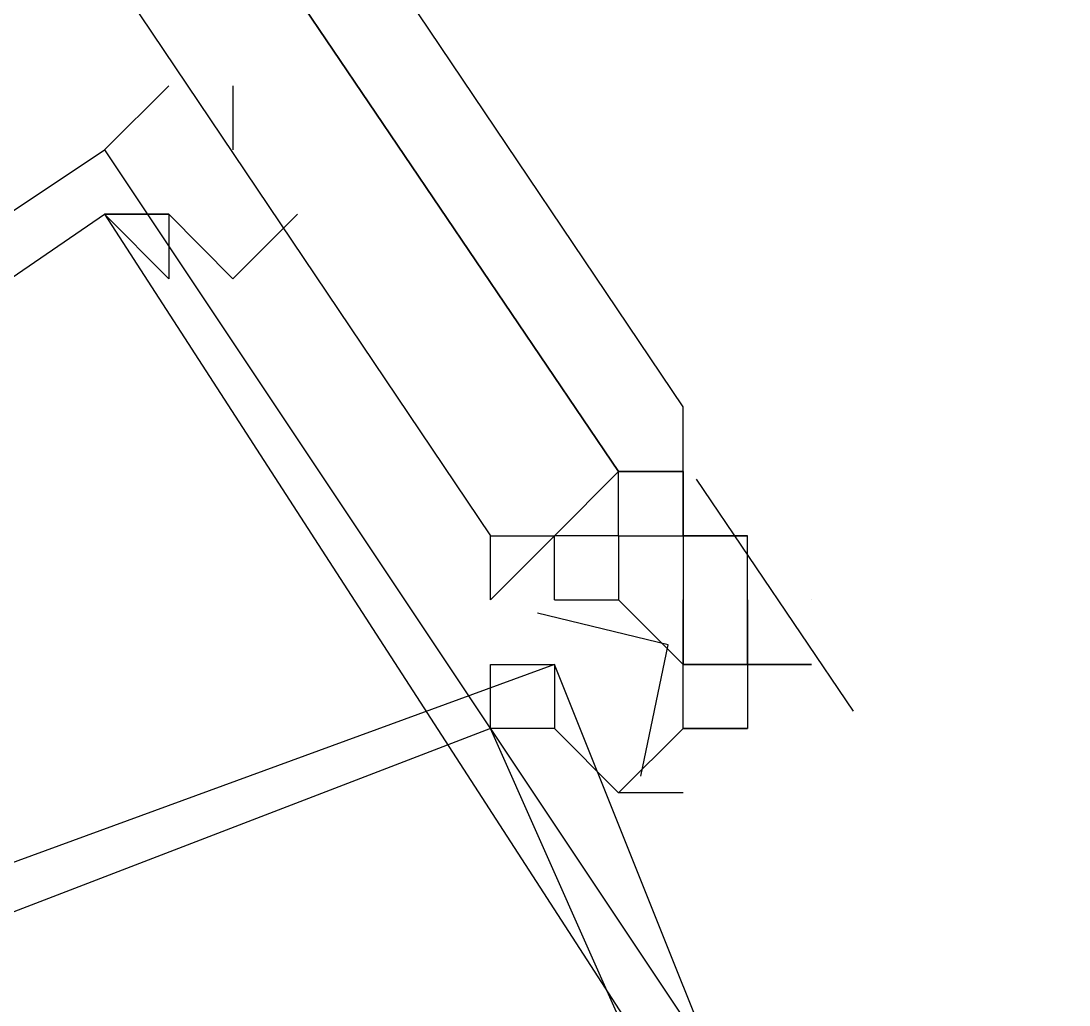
# Model space of a CAD drawing. Header units: feet. Extents: x -84 to 198, y -22 to 181.
# Drawn here: x 121.9293 to 122.1467, y 53.2538 to 53.4578 of the extents above; entities that cross this region are included whole.
import ezdxf

# ---------------------------------------------------------------- set-up
doc = ezdxf.new("R2010")
doc.units = ezdxf.units.FT
doc.layers.add('A-LINEA', color=7, linetype='CONTINUOUS')

msp = doc.modelspace()

# ---------------------------------------------------------------- linework, layer by layer
at = {"layer": 'A-LINEA'}
for p, q in [((122.0533, 53.3644), (122.0533, 53.3644)), ((122.0533, 53.3644), (122.0533, 53.3644)), ((122.0533, 53.3644), (122.0533, 53.3644)), ((122.0533, 53.3644), (122.0533, 53.3644)), ((122.0533, 53.3644), (122.0533, 53.3644)), ((122.0533, 53.3644), (122.0533, 53.3644)), ((122.0667, 53.3644), (122.0533, 53.3644)), ((122.0667, 53.3644), (122.0533, 53.3644)), ((122.0533, 53.3644), (122.0533, 53.3644)), ((122.0667, 53.3644), (122.0533, 53.3644)), ((122.0533, 53.3644), (122.0533, 53.3644)), ((122.0533, 53.3644), (122.0533, 53.3644)), ((122.0533, 53.3644), (122.0533, 53.3644)), ((122.0533, 53.3644), (122.0533, 53.3644)), ((122.0533, 53.3644), (122.0533, 53.3644)), ((122.0533, 53.3644), (122.0533, 53.3644)), ((122.0667, 53.3644), (122.0533, 53.3644)), ((122.0667, 53.3644), (122.0533, 53.3644)), ((122.0533, 53.3644), (122.0533, 53.3644)), ((122.0667, 53.3644), (122.0533, 53.3644)), ((122.0667, 53.3644), (122.0667, 53.3644)), ((122.0667, 53.3511), (122.0667, 53.3644)), ((122.0667, 53.3644), (122.0667, 53.3644)), ((122.0667, 53.3644), (122.0667, 53.3644)), ((122.0667, 53.3644), (122.0667, 53.3644)), ((122.0667, 53.3644), (122.0667, 53.3644)), ((122.0667, 53.3511), (122.0667, 53.3644)), ((122.0667, 53.3644), (122.0667, 53.3644)), ((122.0667, 53.3644), (122.0667, 53.3644)), ((122.0667, 53.3644), (122.0667, 53.3644)), ((122.0667, 53.3644), (122.0667, 53.3644)), ((122.0667, 53.3644), (122.0667, 53.3644)), ((122.0667, 53.3644), (122.0667, 53.3644)), ((122.0667, 53.3644), (122.0667, 53.3644)), ((122.0667, 53.3644), (122.0667, 53.3644)), ((122.0667, 53.3644), (122.0667, 53.3644)), ((122.0667, 53.3511), (122.0667, 53.3644)), ((122.0667, 53.3644), (122.0667, 53.3511)), ((122.0667, 53.3644), (122.0667, 53.3644)), ((122.0667, 53.3644), (122.0667, 53.3644)), ((122.0667, 53.3511), (122.0667, 53.3644)), ((122.0667, 53.3644), (122.0667, 53.3644)), ((122.0667, 53.3644), (122.0667, 53.3644)), ((122.0667, 53.3644), (122.0667, 53.3644)), ((122.0667, 53.3644), (122.0667, 53.3644)), ((122.0667, 53.3511), (122.0667, 53.3644)), ((122.0667, 53.3644), (122.0667, 53.3644)), ((122.0667, 53.3644), (122.0667, 53.3644)), ((122.0667, 53.3644), (122.0667, 53.3644)), ((122.0667, 53.3644), (122.0667, 53.3644)), ((122.0667, 53.3644), (122.0667, 53.3644)), ((122.0667, 53.3644), (122.0667, 53.3644)), ((122.0667, 53.3644), (122.0667, 53.3644)), ((122.0667, 53.3644), (122.0667, 53.3644)), ((122.0667, 53.3644), (122.0667, 53.3644)), ((122.0667, 53.3511), (122.0667, 53.3644)), ((122.0667, 53.3644), (122.0667, 53.3511)), ((122.0667, 53.3644), (122.0667, 53.3644)), ((122.0694, 53.3628), (122.1019, 53.3147)), ((122.0694, 53.3628), (122.1019, 53.3147)), ((122.0267, 53.3378), (122.0267, 53.3511)), ((122.0267, 53.3378), (122.0267, 53.3511)), ((122.04, 53.3511), (122.0267, 53.3378)), ((122.0267, 53.3378), (122.0267, 53.3511)), ((122.0267, 53.3378), (122.0267, 53.3511)), ((122.04, 53.3511), (122.0267, 53.3378)), ((122.04, 53.3511), (122.04, 53.3511)), ((122.04, 53.3511), (122.04, 53.3511)), ((122.04, 53.3511), (122.04, 53.3511)), ((122.04, 53.3511), (122.04, 53.3511)), ((122.04, 53.3511), (122.04, 53.3511)), ((122.04, 53.3511), (122.04, 53.3511)), ((122.0533, 53.3511), (122.04, 53.3511)), ((122.04, 53.3511), (122.04, 53.3511)), ((122.0533, 53.3511), (122.04, 53.3511)), ((122.04, 53.3511), (122.04, 53.3511)), ((122.04, 53.3378), (122.04, 53.3511)), ((122.04, 53.3511), (122.04, 53.3511)), ((122.04, 53.3511), (122.04, 53.3511)), ((122.04, 53.3511), (122.04, 53.3511)), ((122.04, 53.3511), (122.04, 53.3511)), ((122.04, 53.3511), (122.04, 53.3511)), ((122.04, 53.3511), (122.04, 53.3511)), ((122.04, 53.3511), (122.04, 53.3511)), ((122.04, 53.3511), (122.04, 53.3511)), ((122.0533, 53.3511), (122.04, 53.3511)), ((122.04, 53.3511), (122.04, 53.3511)), ((122.0533, 53.3511), (122.04, 53.3511)), ((122.04, 53.3511), (122.04, 53.3511)), ((122.04, 53.3378), (122.04, 53.3511)), ((122.04, 53.3511), (122.04, 53.3511)), ((122.04, 53.3511), (122.04, 53.3511)), ((122.0533, 53.3511), (122.0533, 53.3511)), ((122.0533, 53.3511), (122.0667, 53.3511)), ((122.0533, 53.3511), (122.0533, 53.3511)), ((122.0533, 53.3511), (122.0533, 53.3511)), ((122.0533, 53.3511), (122.0533, 53.3511)), ((122.0533, 53.3511), (122.0533, 53.3511)), ((122.0533, 53.3511), (122.0533, 53.3511)), ((122.0533, 53.3511), (122.0533, 53.3511)), ((122.0533, 53.3511), (122.0533, 53.3511)), ((122.0533, 53.3511), (122.0533, 53.3511)), ((122.0533, 53.3511), (122.0533, 53.3511)), ((122.0533, 53.3511), (122.0533, 53.3511)), ((122.0533, 53.3511), (122.0533, 53.3511)), ((122.0533, 53.3511), (122.0533, 53.3511)), ((122.0533, 53.3511), (122.0533, 53.3511)), ((122.0533, 53.3511), (122.0533, 53.3511)), ((122.0533, 53.3511), (122.0533, 53.3511)), ((122.0533, 53.3511), (122.0533, 53.3378)), ((122.0533, 53.3511), (122.0533, 53.3511)), ((122.0533, 53.3511), (122.0533, 53.3511)), ((122.0533, 53.3511), (122.0533, 53.3511)), ((122.0533, 53.3511), (122.0533, 53.3511)), ((122.0533, 53.3511), (122.0533, 53.3511)), ((122.0533, 53.3511), (122.0533, 53.3511)), ((122.0533, 53.3511), (122.0533, 53.3511)), ((122.0533, 53.3511), (122.0533, 53.3511)), ((122.0533, 53.3511), (122.0533, 53.3511)), ((122.0533, 53.3511), (122.0533, 53.3511)), ((122.0533, 53.3511), (122.0667, 53.3511)), ((122.0533, 53.3511), (122.0533, 53.3511)), ((122.0533, 53.3511), (122.0533, 53.3511)), ((122.0533, 53.3511), (122.0533, 53.3511)), ((122.0533, 53.3511), (122.0533, 53.3511)), ((122.0533, 53.3511), (122.0533, 53.3511)), ((122.0533, 53.3511), (122.0533, 53.3511)), ((122.0533, 53.3511), (122.0533, 53.3511)), ((122.0533, 53.3511), (122.0533, 53.3511)), ((122.0533, 53.3511), (122.0533, 53.3511)), ((122.0533, 53.3511), (122.0533, 53.3511)), ((122.0533, 53.3511), (122.0533, 53.3511)), ((122.0533, 53.3511), (122.0533, 53.3511)), ((122.0533, 53.3511), (122.0533, 53.3511)), ((122.0533, 53.3511), (122.0533, 53.3511)), ((122.0533, 53.3511), (122.0533, 53.3511)), ((122.0533, 53.3511), (122.0533, 53.3378)), ((122.0533, 53.3511), (122.0533, 53.3511)), ((122.0533, 53.3511), (122.0533, 53.3511)), ((122.0533, 53.3511), (122.0533, 53.3511)), ((122.0533, 53.3511), (122.0533, 53.3511)), ((122.0533, 53.3511), (122.0533, 53.3511)), ((122.0533, 53.3511), (122.0533, 53.3511)), ((122.0533, 53.3511), (122.0533, 53.3511)), ((122.0533, 53.3511), (122.0533, 53.3511)), ((122.0533, 53.3511), (122.0533, 53.3511)), ((122.0667, 53.3511), (122.0667, 53.3511)), ((122.0667, 53.3511), (122.0667, 53.3511)), ((122.0667, 53.3511), (122.0667, 53.3511)), ((122.0667, 53.3511), (122.0667, 53.3511)), ((122.0667, 53.3511), (122.08, 53.3511)), ((122.0667, 53.3511), (122.0667, 53.3511)), ((122.0667, 53.3511), (122.0667, 53.3511)), ((122.0667, 53.3511), (122.0667, 53.3511)), ((122.0667, 53.3511), (122.0667, 53.3511)), ((122.0667, 53.3511), (122.0667, 53.3511)), ((122.0667, 53.3511), (122.0667, 53.3511)), ((122.0667, 53.3511), (122.0667, 53.3511)), ((122.0667, 53.3511), (122.0667, 53.3511)), ((122.0667, 53.3511), (122.0667, 53.3511)), ((122.0667, 53.3511), (122.0667, 53.3511)), ((122.0667, 53.3511), (122.0667, 53.3511)), ((122.0667, 53.3511), (122.0667, 53.3511)), ((122.0667, 53.3511), (122.0667, 53.3511)), ((122.0667, 53.3511), (122.0667, 53.3511)), ((122.0667, 53.3511), (122.0667, 53.3511)), ((122.0667, 53.3511), (122.0667, 53.3511)), ((122.0667, 53.3511), (122.0667, 53.3511)), ((122.0667, 53.3511), (122.0667, 53.3511)), ((122.0667, 53.3511), (122.0667, 53.3511)), ((122.0667, 53.3511), (122.0667, 53.3511)), ((122.0667, 53.3511), (122.0667, 53.3511)), ((122.0667, 53.3511), (122.0667, 53.3511)), ((122.08, 53.3511), (122.0667, 53.3511)), ((122.0667, 53.3511), (122.0667, 53.3511)), ((122.0667, 53.3511), (122.0667, 53.3511)), ((122.0667, 53.3511), (122.0667, 53.3511)), ((122.0667, 53.3511), (122.08, 53.3511)), ((122.0667, 53.3511), (122.0667, 53.3511)), ((122.0667, 53.3511), (122.08, 53.3511)), ((122.0667, 53.3511), (122.0667, 53.3511)), ((122.0667, 53.3511), (122.0667, 53.3378)), ((122.0667, 53.3511), (122.0667, 53.3511)), ((122.0667, 53.3511), (122.0667, 53.3511)), ((122.0667, 53.3511), (122.0667, 53.3511)), ((122.0667, 53.3511), (122.0667, 53.3511)), ((122.0667, 53.3511), (122.08, 53.3511)), ((122.0667, 53.3511), (122.0667, 53.3511)), ((122.0667, 53.3511), (122.0667, 53.3511)), ((122.0667, 53.3511), (122.0667, 53.3511)), ((122.0667, 53.3511), (122.0667, 53.3511)), ((122.0667, 53.3511), (122.0667, 53.3511)), ((122.0667, 53.3511), (122.0667, 53.3511)), ((122.0667, 53.3511), (122.0667, 53.3511)), ((122.0667, 53.3511), (122.0667, 53.3511)), ((122.0667, 53.3511), (122.0667, 53.3511)), ((122.0667, 53.3511), (122.0667, 53.3511)), ((122.0667, 53.3511), (122.0667, 53.3511)), ((122.0667, 53.3511), (122.0667, 53.3511)), ((122.0667, 53.3511), (122.0667, 53.3511)), ((122.0667, 53.3511), (122.0667, 53.3511)), ((122.0667, 53.3511), (122.0667, 53.3511)), ((122.0667, 53.3511), (122.0667, 53.3511)), ((122.0667, 53.3511), (122.0667, 53.3511)), ((122.0667, 53.3511), (122.0667, 53.3511)), ((122.0667, 53.3511), (122.0667, 53.3511)), ((122.0667, 53.3511), (122.0667, 53.3511)), ((122.0667, 53.3511), (122.0667, 53.3511)), ((122.0667, 53.3511), (122.0667, 53.3511)), ((122.08, 53.3511), (122.0667, 53.3511)), ((122.0667, 53.3511), (122.0667, 53.3511)), ((122.0667, 53.3511), (122.0667, 53.3511)), ((122.0667, 53.3511), (122.0667, 53.3511)), ((122.0667, 53.3511), (122.08, 53.3511)), ((122.0667, 53.3511), (122.0667, 53.3511)), ((122.0667, 53.3511), (122.08, 53.3511)), ((122.0667, 53.3511), (122.0667, 53.3511)), ((122.0667, 53.3511), (122.0667, 53.3378)), ((122.08, 53.3511), (122.08, 53.3511)), ((122.08, 53.3511), (122.08, 53.3511)), ((122.08, 53.3511), (122.08, 53.3511)), ((122.08, 53.3511), (122.08, 53.3511)), ((122.08, 53.3511), (122.08, 53.3511)), ((122.08, 53.3511), (122.08, 53.3511)), ((122.08, 53.3511), (122.08, 53.3511)), ((122.08, 53.3511), (122.08, 53.3511)), ((122.08, 53.3511), (122.08, 53.3511)), ((122.08, 53.3511), (122.08, 53.3511)), ((122.08, 53.3511), (122.08, 53.3511)), ((122.08, 53.3511), (122.08, 53.3511)), ((122.08, 53.3511), (122.08, 53.3511)), ((122.08, 53.3511), (122.08, 53.3511)), ((122.08, 53.3511), (122.08, 53.3511)), ((122.08, 53.3511), (122.08, 53.3511)), ((122.08, 53.3511), (122.08, 53.3511)), ((122.08, 53.3511), (122.08, 53.3511)), ((122.08, 53.3511), (122.08, 53.3511)), ((122.08, 53.3511), (122.08, 53.3511)), ((122.0267, 53.3378), (122.0267, 53.3378)), ((122.0267, 53.3378), (122.0267, 53.3378)), ((122.0533, 53.3378), (122.0533, 53.3378)), ((122.0533, 53.3378), (122.0533, 53.3378)), ((122.0533, 53.3378), (122.0533, 53.3378)), ((122.0533, 53.3378), (122.0533, 53.3378)), ((122.0533, 53.3378), (122.0533, 53.3378)), ((122.0533, 53.3378), (122.0533, 53.3378)), ((122.0533, 53.3378), (122.0533, 53.3378)), ((122.0533, 53.3378), (122.0533, 53.3378)), ((122.0667, 53.3378), (122.0667, 53.3378)), ((122.0667, 53.3378), (122.0667, 53.3378)), ((122.0667, 53.3378), (122.0667, 53.3378)), ((122.0667, 53.3378), (122.0667, 53.3378)), ((122.0667, 53.3378), (122.0667, 53.3378)), ((122.0667, 53.3378), (122.0667, 53.3378)), ((122.0667, 53.3378), (122.0667, 53.3378)), ((122.0667, 53.3378), (122.0667, 53.3378)), ((122.0667, 53.3378), (122.0667, 53.3378)), ((122.0667, 53.3378), (122.0667, 53.3378)), ((122.0667, 53.3378), (122.0667, 53.3378)), ((122.0667, 53.3378), (122.0667, 53.3378)), ((122.0667, 53.3378), (122.0667, 53.3378)), ((122.0667, 53.3378), (122.0667, 53.3378)), ((122.0667, 53.3244), (122.0667, 53.3378)), ((122.0667, 53.3244), (122.0667, 53.3378)), ((122.0667, 53.3244), (122.0667, 53.3378)), ((122.0667, 53.3244), (122.0667, 53.3378)), ((122.0667, 53.3378), (122.0667, 53.3378)), ((122.0667, 53.3378), (122.0667, 53.3378)), ((122.0667, 53.3378), (122.0667, 53.3244)), ((122.0667, 53.3378), (122.0667, 53.3378)), ((122.0667, 53.3378), (122.0667, 53.3378)), ((122.0667, 53.3378), (122.0667, 53.3378)), ((122.0667, 53.3378), (122.0667, 53.3378)), ((122.0667, 53.3378), (122.0667, 53.3378)), ((122.0667, 53.3378), (122.0667, 53.3378)), ((122.0667, 53.3378), (122.0667, 53.3378)), ((122.0667, 53.3378), (122.0667, 53.3378)), ((122.0667, 53.3378), (122.0667, 53.3378)), ((122.0667, 53.3378), (122.0667, 53.3378)), ((122.0667, 53.3378), (122.0667, 53.3378)), ((122.0667, 53.3378), (122.0667, 53.3378)), ((122.0667, 53.3378), (122.0667, 53.3378)), ((122.0667, 53.3378), (122.0667, 53.3378)), ((122.0667, 53.3378), (122.0667, 53.3378)), ((122.0667, 53.3378), (122.0667, 53.3378)), ((122.0667, 53.3378), (122.0667, 53.3378)), ((122.0667, 53.3378), (122.0667, 53.3378)), ((122.0667, 53.3378), (122.0667, 53.3378)), ((122.0667, 53.3378), (122.0667, 53.3378)), ((122.0667, 53.3378), (122.0667, 53.3378)), ((122.0667, 53.3378), (122.0667, 53.3378)), ((122.0667, 53.3378), (122.0667, 53.3378)), ((122.0667, 53.3378), (122.0667, 53.3378)), ((122.0667, 53.3378), (122.0667, 53.3378)), ((122.0667, 53.3378), (122.0667, 53.3378)), ((122.0667, 53.3378), (122.0667, 53.3378)), ((122.0667, 53.3378), (122.0667, 53.3378)), ((122.0667, 53.3244), (122.0667, 53.3378)), ((122.0667, 53.3244), (122.0667, 53.3378)), ((122.0667, 53.3244), (122.0667, 53.3378)), ((122.0667, 53.3244), (122.0667, 53.3378)), ((122.0667, 53.3378), (122.0667, 53.3378)), ((122.0667, 53.3378), (122.0667, 53.3378)), ((122.0667, 53.3378), (122.0667, 53.3244)), ((122.0667, 53.3378), (122.0667, 53.3378)), ((122.0667, 53.3378), (122.0667, 53.3378)), ((122.0667, 53.3378), (122.0667, 53.3378)), ((122.0667, 53.3378), (122.0667, 53.3378)), ((122.0667, 53.3378), (122.0667, 53.3378)), ((122.0667, 53.3378), (122.0667, 53.3378)), ((122.0667, 53.3378), (122.0667, 53.3378)), ((122.0667, 53.3378), (122.0667, 53.3378)), ((122.0667, 53.3378), (122.0667, 53.3378)), ((122.0667, 53.3378), (122.0667, 53.3378)), ((122.0667, 53.3378), (122.0667, 53.3378)), ((122.0667, 53.3378), (122.0667, 53.3378)), ((122.0667, 53.3378), (122.0667, 53.3378)), ((122.0667, 53.3378), (122.0667, 53.3378)), ((122.08, 53.3378), (122.08, 53.3378)), ((122.08, 53.3378), (122.08, 53.3378)), ((122.08, 53.3378), (122.08, 53.3378)), ((122.08, 53.3378), (122.08, 53.3378)), ((122.08, 53.3378), (122.08, 53.3378)), ((122.08, 53.3378), (122.08, 53.3378)), ((122.08, 53.3378), (122.08, 53.3378)), ((122.08, 53.3378), (122.08, 53.3378)), ((122.08, 53.3378), (122.08, 53.3378)), ((122.08, 53.3378), (122.08, 53.3378)), ((122.08, 53.3378), (122.08, 53.3378)), ((122.08, 53.3378), (122.08, 53.3378)), ((122.08, 53.3378), (122.08, 53.3378)), ((122.08, 53.3244), (122.08, 53.3378)), ((122.08, 53.3244), (122.08, 53.3378)), ((122.08, 53.3378), (122.08, 53.3378)), ((122.08, 53.3244), (122.08, 53.3378)), ((122.08, 53.3378), (122.08, 53.3378)), ((122.08, 53.3378), (122.08, 53.3378)), ((122.08, 53.3378), (122.08, 53.3244)), ((122.08, 53.3378), (122.08, 53.3378)), ((122.08, 53.3378), (122.08, 53.3378)), ((122.08, 53.3378), (122.08, 53.3378)), ((122.08, 53.3378), (122.08, 53.3378)), ((122.08, 53.3378), (122.08, 53.3378)), ((122.08, 53.3378), (122.08, 53.3378)), ((122.08, 53.3378), (122.08, 53.3378)), ((122.08, 53.3378), (122.08, 53.3378)), ((122.08, 53.3378), (122.08, 53.3378)), ((122.08, 53.3378), (122.08, 53.3378)), ((122.08, 53.3378), (122.08, 53.3378)), ((122.08, 53.3378), (122.08, 53.3378)), ((122.08, 53.3378), (122.08, 53.3378)), ((122.08, 53.3378), (122.08, 53.3378)), ((122.08, 53.3378), (122.08, 53.3378)), ((122.08, 53.3378), (122.08, 53.3378)), ((122.08, 53.3378), (122.08, 53.3378)), ((122.08, 53.3378), (122.08, 53.3378)), ((122.08, 53.3244), (122.08, 53.3378)), ((122.08, 53.3244), (122.08, 53.3378)), ((122.08, 53.3378), (122.08, 53.3378)), ((122.08, 53.3244), (122.08, 53.3378)), ((122.08, 53.3378), (122.08, 53.3378)), ((122.08, 53.3378), (122.08, 53.3378)), ((122.08, 53.3378), (122.08, 53.3244)), ((122.08, 53.3378), (122.08, 53.3378)), ((122.08, 53.3378), (122.08, 53.3378)), ((122.08, 53.3378), (122.08, 53.3378)), ((122.08, 53.3378), (122.08, 53.3378)), ((122.08, 53.3378), (122.08, 53.3378)), ((122.0933, 53.3378), (122.0933, 53.3378)), ((122.0933, 53.3378), (122.0933, 53.3378)), ((122.0933, 53.3378), (122.0933, 53.3378)), ((122.0933, 53.3378), (122.0933, 53.3378)), ((122.0933, 53.3378), (122.0933, 53.3378)), ((122.0933, 53.3378), (122.0933, 53.3378)), ((122.0933, 53.3378), (122.0933, 53.3378)), ((122.0933, 53.3378), (122.0933, 53.3378)), ((122.0933, 53.3378), (122.0933, 53.3378)), ((122.0933, 53.3378), (122.0933, 53.3378)), ((122.0933, 53.3378), (122.0933, 53.3378)), ((122.0933, 53.3378), (122.0933, 53.3378)), ((122.0667, 53.3244), (122.08, 53.3244)), ((122.0667, 53.3244), (122.0667, 53.3244)), ((122.0667, 53.3244), (122.0667, 53.3244)), ((122.0667, 53.3244), (122.0667, 53.3244)), ((122.0667, 53.3244), (122.0667, 53.3244)), ((122.0667, 53.3244), (122.0667, 53.3244)), ((122.08, 53.3244), (122.0667, 53.3244)), ((122.0667, 53.3244), (122.0667, 53.3244)), ((122.0667, 53.3244), (122.0667, 53.3244)), ((122.0667, 53.3244), (122.0667, 53.3244)), ((122.0667, 53.3244), (122.0667, 53.3244)), ((122.0667, 53.3244), (122.0667, 53.3244)), ((122.0667, 53.3244), (122.0667, 53.3244)), ((122.0667, 53.3244), (122.08, 53.3244)), ((122.0667, 53.3244), (122.0667, 53.3244)), ((122.0667, 53.3244), (122.0667, 53.3244)), ((122.0667, 53.3244), (122.0667, 53.3244)), ((122.0667, 53.3244), (122.0667, 53.3244)), ((122.0667, 53.3244), (122.0667, 53.3244)), ((122.08, 53.3244), (122.0667, 53.3244)), ((122.0667, 53.3244), (122.0667, 53.3244)), ((122.0667, 53.3244), (122.0667, 53.3244)), ((122.0667, 53.3244), (122.0667, 53.3244)), ((122.0667, 53.3244), (122.0667, 53.3244)), ((122.0667, 53.3244), (122.0667, 53.3244)), ((122.0667, 53.3244), (122.0667, 53.3244)), ((122.08, 53.3244), (122.08, 53.3244)), ((122.08, 53.3244), (122.08, 53.3244)), ((122.08, 53.3244), (122.08, 53.3244)), ((122.08, 53.3244), (122.08, 53.3244)), ((122.08, 53.3244), (122.08, 53.3244)), ((122.08, 53.3244), (122.08, 53.3244)), ((122.08, 53.3244), (122.08, 53.3244)), ((122.08, 53.3244), (122.08, 53.3244)), ((122.08, 53.3244), (122.08, 53.3244)), ((122.08, 53.3244), (122.08, 53.3244)), ((122.08, 53.3244), (122.08, 53.3244)), ((122.08, 53.3244), (122.08, 53.3244)), ((122.08, 53.3244), (122.08, 53.3244)), ((122.08, 53.3244), (122.08, 53.3244)), ((122.08, 53.3244), (122.08, 53.3244)), ((122.08, 53.3244), (122.08, 53.3244)), ((122.08, 53.3244), (122.08, 53.3244)), ((122.08, 53.3244), (122.08, 53.3244)), ((122.08, 53.3244), (122.08, 53.3244)), ((122.08, 53.3244), (122.08, 53.3244)), ((122.08, 53.3244), (122.08, 53.3244)), ((122.08, 53.3244), (122.08, 53.3244)), ((122.08, 53.3244), (122.08, 53.3244)), ((122.08, 53.3244), (122.08, 53.3244)), ((122.08, 53.3244), (122.08, 53.3244)), ((122.08, 53.3244), (122.08, 53.3244)), ((122.08, 53.3244), (122.08, 53.3244)), ((122.08, 53.3244), (122.08, 53.3244)), ((122.08, 53.3244), (122.08, 53.3244)), ((122.08, 53.3244), (122.08, 53.3244)), ((122.0933, 53.3244), (122.0933, 53.3244)), ((122.0933, 53.3244), (122.0933, 53.3244)), ((122.0933, 53.3244), (122.0933, 53.3244)), ((122.0933, 53.3244), (122.0933, 53.3244)), ((122.0933, 53.3244), (122.0933, 53.3244)), ((122.0933, 53.3244), (122.0933, 53.3244)), ((122.0933, 53.3244), (122.0933, 53.3244)), ((122.0933, 53.3244), (122.0933, 53.3244)), ((122.0933, 53.3244), (122.0933, 53.3244)), ((122.0933, 53.3244), (122.0933, 53.3244)), ((122.0933, 53.3244), (122.0933, 53.3244)), ((122.0933, 53.3244), (122.0933, 53.3244)), ((122.0933, 53.3244), (122.0933, 53.3244)), ((122.0933, 53.3244), (122.0933, 53.3244)), ((122.0933, 53.3244), (122.0933, 53.3244)), ((122.0933, 53.3244), (122.0933, 53.3244)), ((122.0933, 53.3244), (122.0933, 53.3244)), ((122.0933, 53.3244), (122.0933, 53.3244)), ((122.0667, 53.3111), (122.0667, 53.3111)), ((122.0667, 53.3111), (122.0667, 53.3111)), ((122.0667, 53.3111), (122.0667, 53.3111)), ((122.0667, 53.3111), (122.0667, 53.3111)), ((122.0667, 53.3111), (122.0667, 53.3111)), ((122.0667, 53.3111), (122.0667, 53.3111)), ((122.08, 53.3111), (122.0667, 53.3111)), ((122.0667, 53.3111), (122.0667, 53.3111)), ((122.0667, 53.3111), (122.0667, 53.3111)), ((122.0667, 53.3111), (122.0667, 53.3111)), ((122.0667, 53.3111), (122.0667, 53.3111)), ((122.0667, 53.3111), (122.0667, 53.3111)), ((122.0667, 53.3111), (122.0667, 53.3111)), ((122.0667, 53.3111), (122.0667, 53.3111)), ((122.0667, 53.3111), (122.0667, 53.3111)), ((122.08, 53.3111), (122.0667, 53.3111)), ((122.0667, 53.3111), (122.0667, 53.3111)), ((122.0667, 53.3111), (122.0667, 53.3111)), ((122.08, 53.3111), (122.0667, 53.3111)), ((122.08, 53.3111), (122.0667, 53.3111)), ((122.0667, 53.3111), (122.0667, 53.3111)), ((122.0667, 53.3111), (122.0667, 53.3111)), ((122.0667, 53.3111), (122.0667, 53.3111)), ((122.0667, 53.3111), (122.0667, 53.3111)), ((122.0667, 53.3111), (122.0667, 53.3111)), ((122.0667, 53.3111), (122.0667, 53.3111)), ((122.08, 53.3111), (122.0667, 53.3111)), ((122.0667, 53.3111), (122.0667, 53.3111)), ((122.0667, 53.3111), (122.0667, 53.3111)), ((122.0667, 53.3111), (122.0667, 53.3111)), ((122.0667, 53.3111), (122.0667, 53.3111)), ((122.0667, 53.3111), (122.0667, 53.3111)), ((122.0667, 53.3111), (122.0667, 53.3111)), ((122.0667, 53.3111), (122.0667, 53.3111)), ((122.0667, 53.3111), (122.0667, 53.3111)), ((122.08, 53.3111), (122.0667, 53.3111)), ((122.0667, 53.3111), (122.0667, 53.3111)), ((122.0667, 53.3111), (122.0667, 53.3111)), ((122.08, 53.3111), (122.0667, 53.3111)), ((122.08, 53.3111), (122.0667, 53.3111)), ((122.08, 53.3111), (122.08, 53.3111)), ((122.08, 53.3111), (122.08, 53.3111)), ((122.08, 53.3111), (122.08, 53.3111)), ((122.08, 53.3111), (122.08, 53.3111)), ((122.08, 53.3111), (122.08, 53.3111)), ((122.08, 53.3111), (122.08, 53.3111)), ((122.08, 53.3111), (122.08, 53.3111)), ((122.08, 53.3111), (122.08, 53.3111)), ((122.08, 53.3111), (122.08, 53.3111)), ((122.08, 53.3111), (122.08, 53.3111)), ((122.08, 53.3111), (122.08, 53.3111)), ((122.08, 53.3111), (122.08, 53.3111)), ((122.08, 53.3111), (122.08, 53.3111)), ((122.08, 53.3111), (122.08, 53.3111)), ((122.08, 53.3111), (122.08, 53.3111)), ((122.08, 53.3111), (122.08, 53.3111)), ((122.08, 53.3111), (122.08, 53.3111)), ((122.08, 53.3111), (122.08, 53.3111)), ((122.08, 53.3111), (122.08, 53.3111)), ((122.08, 53.3111), (122.08, 53.3111)), ((122.0533, 53.2978), (122.0533, 53.2978)), ((122.0533, 53.2978), (122.0533, 53.2978)), ((122.0533, 53.2978), (122.0533, 53.2978)), ((122.0533, 53.2978), (122.0533, 53.2978))]:
    msp.add_line(p, q, dxfattribs=at)
for points in [[(122.0667, 53.3778), (120.1467, 56.2311), (120.1333, 56.2311), (120.12, 56.2178), (122.0533, 53.3644), (122.0667, 53.3644), (122.0667, 53.3778)], [(122.0667, 53.3778), (120.1467, 56.2311), (120.1333, 56.2311), (120.12, 56.2178), (122.0533, 53.3644), (122.0667, 53.3644), (122.0667, 53.3778)], [(122.04, 53.3511), (122.0533, 53.3644), (120.12, 56.2178), (120.1067, 56.2044), (122.0267, 53.3511), (122.04, 53.3511)], [(122.04, 53.3511), (122.0533, 53.3644), (120.12, 56.2178), (120.1067, 56.2044), (122.0267, 53.3511), (122.04, 53.3511)], [(121.9467, 53.4311), (121.9467, 53.4311), (121.9467, 53.4311), (121.96, 53.4444), (121.96, 53.4444)], [(121.9467, 53.4311), (121.9467, 53.4311), (121.9467, 53.4311), (121.96, 53.4444), (121.96, 53.4444)], [(121.9733, 53.4444), (121.9733, 53.4444), (121.9733, 53.4311), (121.9733, 53.4311), (121.9733, 53.4311)], [(121.9733, 53.4444), (121.9733, 53.4444), (121.9733, 53.4311), (121.9733, 53.4311), (121.9733, 53.4311)], [(121.6267, 52.8711), (121.4667, 53.1111), (121.9467, 53.4311), (122.1067, 53.1911), (121.6267, 52.8711)], [(121.6267, 52.8711), (121.4667, 53.1111), (121.9467, 53.4311), (122.1067, 53.1911), (121.6267, 52.8711)], [(121.6267, 52.8844), (121.48, 53.0978), (121.9467, 53.4178), (122.0933, 53.1911), (121.6267, 52.8844)], [(121.6267, 52.8844), (121.48, 53.0978), (121.9467, 53.4178), (122.0933, 53.1911), (121.6267, 52.8844)], [(121.9867, 53.4178), (121.9867, 53.4178), (121.9867, 53.4178), (121.9867, 53.4178), (121.9733, 53.4044), (121.9733, 53.4044), (121.96, 53.4178), (121.96, 53.4178), (121.96, 53.4178), (121.96, 53.4044), (121.96, 53.4044), (121.9467, 53.4178), (121.9467, 53.4178), (121.9467, 53.4178), (121.9467, 53.4178), (121.9467, 53.4178), (121.9467, 53.4178), (121.9467, 53.4178)], [(121.9867, 53.4178), (121.9867, 53.4178), (121.9867, 53.4178), (121.9867, 53.4178), (121.9733, 53.4044), (121.9733, 53.4044), (121.96, 53.4178), (121.96, 53.4178), (121.96, 53.4178), (121.96, 53.4044), (121.96, 53.4044), (121.9467, 53.4178), (121.9467, 53.4178), (121.9467, 53.4178), (121.9467, 53.4178), (121.9467, 53.4178), (121.9467, 53.4178), (121.9467, 53.4178)], [(122.0267, 53.3378), (122.04, 53.3511), (122.0533, 53.3644), (122.0667, 53.3644), (122.0667, 53.3778)], [(122.0267, 53.3378), (122.04, 53.3511), (122.0533, 53.3644), (122.0667, 53.3644), (122.0667, 53.3778)], [(122.0533, 53.3511), (122.0533, 53.3644), (122.0667, 53.3644)], [(122.0533, 53.3511), (122.0533, 53.3644), (122.0667, 53.3644)], [(122.08, 53.3244), (122.08, 53.3378), (122.08, 53.3511)], [(122.08, 53.3244), (122.08, 53.3378), (122.08, 53.3511)], [(122.04, 53.3378), (122.04, 53.3378), (122.0533, 53.3378), (122.0533, 53.3378)], [(122.04, 53.3378), (122.04, 53.3378), (122.0533, 53.3378), (122.0533, 53.3378)], [(122.0667, 53.3111), (122.0667, 53.3244), (122.0667, 53.3244), (122.0533, 53.3378)], [(122.0667, 53.3111), (122.0667, 53.3244), (122.0667, 53.3244), (122.0533, 53.3378)], [(122.0579, 53.3012), (122.0636, 53.3285), (122.0365, 53.335)], [(122.0579, 53.3012), (122.0636, 53.3285), (122.0365, 53.335)], [(121.4933, 53.1244), (121.6, 52.8444), (122.1467, 53.0578), (122.04, 53.3244), (121.4933, 53.1244)], [(121.4933, 53.1244), (121.6, 52.8444), (122.1467, 53.0578), (122.04, 53.3244), (121.4933, 53.1244)], [(122.0267, 53.3111), (122.0267, 53.3244), (122.04, 53.3244), (122.04, 53.3244), (122.04, 53.3244), (122.04, 53.3244), (122.04, 53.3244)], [(122.0267, 53.3111), (122.0267, 53.3244), (122.04, 53.3244), (122.04, 53.3244), (122.04, 53.3244), (122.04, 53.3244), (122.04, 53.3244)], [(122.04, 53.3244), (122.04, 53.3111), (122.04, 53.3111), (122.04, 53.3111), (122.04, 53.3111)], [(122.04, 53.3244), (122.04, 53.3111), (122.04, 53.3111), (122.04, 53.3111), (122.04, 53.3111)], [(122.0933, 53.3244), (122.08, 53.3244), (122.08, 53.3111), (122.0667, 53.3111), (122.0533, 53.2978)], [(122.0933, 53.3244), (122.08, 53.3244), (122.08, 53.3111), (122.0667, 53.3111), (122.0533, 53.2978)], [(122.08, 53.3244), (122.08, 53.3244), (122.0933, 53.3244), (122.0933, 53.3244)], [(122.08, 53.3244), (122.08, 53.3244), (122.0933, 53.3244)], [(122.08, 53.3244), (122.08, 53.3244), (122.0933, 53.3244), (122.0933, 53.3244)], [(122.08, 53.3244), (122.08, 53.3244), (122.0933, 53.3244)], [(121.5067, 53.1111), (121.6, 52.8578), (122.1333, 53.0711), (122.0267, 53.3111), (121.5067, 53.1111)], [(121.5067, 53.1111), (121.6, 52.8578), (122.1333, 53.0711), (122.0267, 53.3111), (121.5067, 53.1111)], [(122.0667, 53.2978), (122.0533, 53.2978), (122.0533, 53.2978), (122.04, 53.3111), (122.04, 53.3111), (122.04, 53.3111), (122.04, 53.3111), (122.04, 53.3111), (122.04, 53.3111), (122.0267, 53.3111)], [(122.0667, 53.2978), (122.0533, 53.2978), (122.0533, 53.2978), (122.04, 53.3111), (122.04, 53.3111), (122.04, 53.3111), (122.04, 53.3111), (122.04, 53.3111), (122.04, 53.3111), (122.0267, 53.3111)], [(122.0667, 53.3111), (122.0667, 53.3111), (122.0667, 53.3111), (122.0667, 53.3111)], [(122.08, 53.3111), (122.0667, 53.3111), (122.08, 53.3111)], [(122.08, 53.3111), (122.0667, 53.3111), (122.08, 53.3111)], [(122.0667, 53.3111), (122.0667, 53.3111), (122.0667, 53.3111), (122.0667, 53.3111)], [(122.08, 53.3111), (122.0667, 53.3111), (122.08, 53.3111)], [(122.08, 53.3111), (122.0667, 53.3111), (122.08, 53.3111)]]:
    msp.add_lwpolyline(points, dxfattribs=at)
msp.add_lwpolyline([(121.96, 53.4178), (121.9467, 53.4178), (121.9467, 53.4178), (121.96, 53.4178)], close=True, dxfattribs=at)
msp.add_lwpolyline([(121.96, 53.4178), (121.9467, 53.4178), (121.9467, 53.4178), (121.96, 53.4178)], close=True, dxfattribs=at)

doc.saveas('drawing.dxf')
